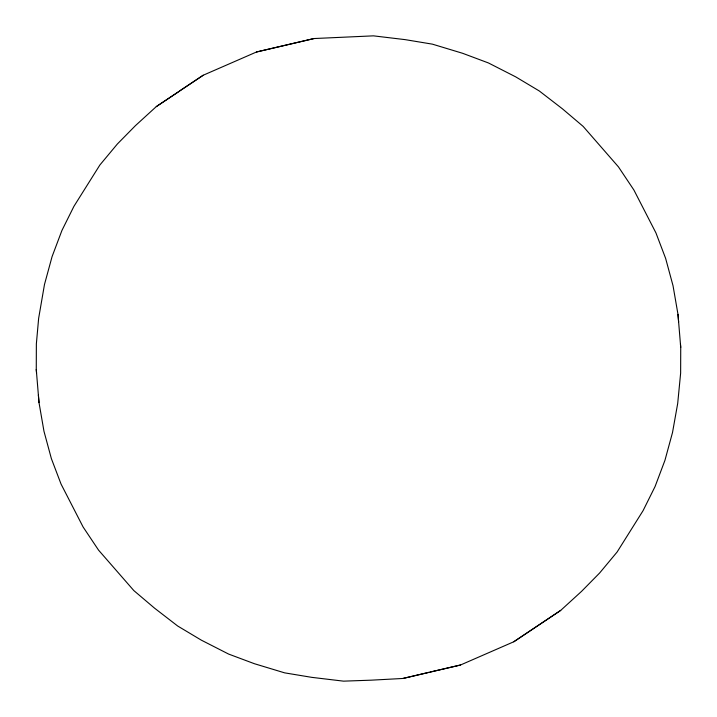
<?xml version="1.0" encoding="UTF-8"?>
<svg xmlns="http://www.w3.org/2000/svg" width="717" height="717" viewBox="0 0 717 717"><rect width="100%" height="100%" fill="white"/><g stroke="black" fill="none" stroke-linecap="round" stroke-linejoin="round"><path stroke-width="1.08" d="M36.271 369.587L36.361 343.873L38.646 318.312L44.481 284.497L52.063 256.641L61.94 230.435L73.932 206.326L99.887 164.991L117.382 143.983L135.45 125.636L156.279 106.618L203.234 75.222L256.507 51.991L314.028 38.539L373.449 35.85L405.186 39.641L432.378 44.149L462.608 53.291L488.394 62.935L515.72 76.871L539.301 90.978L562.46 108.85L583.154 126.407L618.439 166.864L633.891 190.005L655.938 232.9L665.636 258.416L673.03 285.742L677.995 314.404L680.729 347.413L680.639 373.127L677.69 403.483L672.519 432.503L664.937 460.359L655.06 486.565L643.068 510.674L617.113 552.009L599.618 573.017L581.55 591.364L560.721 610.382L513.766 641.778L460.493 665.009L402.972 678.461L371.227 680.173L343.551 681.15L311.814 677.359L284.622 672.851L254.392 663.709L228.606 654.065L201.28 640.129L177.699 626.022L154.54 608.15L133.846 590.593L98.561 550.136L83.109 526.995L61.062 484.1L51.364 458.584L43.97 431.258L39.005 402.595L36.271 369.587L36.549 373.073M513.766 641.778L560.721 610.382M156.279 106.618L178.47 91.848M179.555 90.987L203.234 75.222M314.028 38.539L256.507 51.991M402.972 678.461L429.116 672.295M430.2 672.035L460.493 665.009M677.995 314.404L678.614 322.005M38.386 394.995L39.005 402.595M680.451 343.927L680.729 347.413"/></g></svg>
